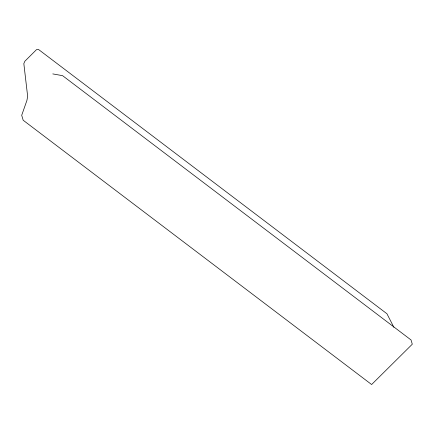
<?xml version="1.0" encoding="UTF-8"?>
<svg xmlns="http://www.w3.org/2000/svg" width="434" height="434" viewBox="0 0 434 434"><rect width="100%" height="100%" fill="white"/><g stroke="black" fill="none" stroke-linecap="round" stroke-linejoin="round"><path stroke-width="0.65" d="M52.791 73.905L62.583 75.668L411.025 339.958L412.3 344.2L371.629 384.535L23.186 120.245L21.7 115.292L26.919 100.433L27.651 96.315L23.832 63.603L24.857 61.243L36.565 49.595L38.501 49.465L386.944 313.755L393.888 327.312"/></g></svg>
